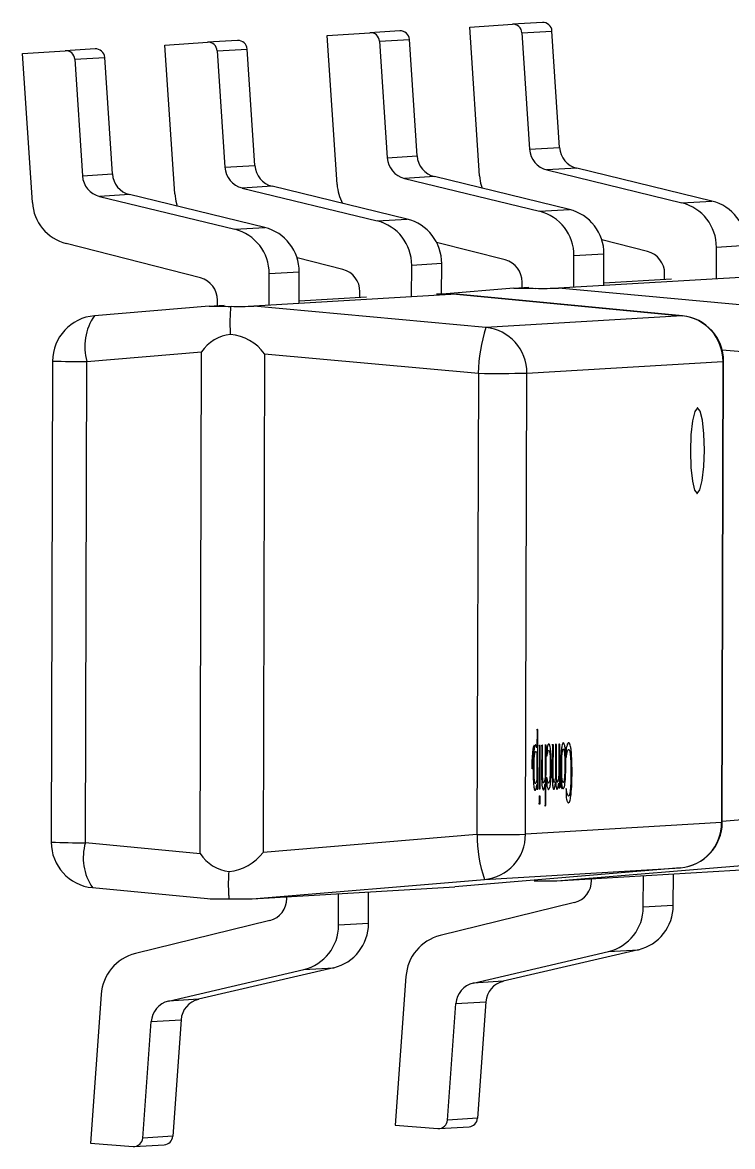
# Model space of a CAD drawing. Header units: millimetres. Extents: x -31.6 to 57.7, y -27.5 to 38.1.
# Drawn here: x -25.931 to -24.374, y -2.148 to 0.318 of the extents above; entities that cross this region are included whole.
import ezdxf

# ---------------------------------------------------------------- set-up
doc = ezdxf.new("R2010")
doc.units = ezdxf.units.MM

msp = doc.modelspace()

# ---------------------------------------------------------------- linework, layer by layer
at = {"color": 7, "linetype": 'Continuous', "lineweight": 25}
for p, q in [((-25.1038, 0.2996), (-25.1696, 0.2957)), ((-24.9507, 0.308), (-24.8572, 0.3142)), ((-24.9291, -0.0185), (-24.9507, 0.308)), ((-24.7914, 0.3181), (-24.8572, 0.3142)), ((-24.8362, 0.2956), (-24.7704, 0.2994)), ((-24.7535, 0.0438), (-24.7704, 0.2994)), ((-25.619, 0.2685), (-25.5255, 0.2747)), ((-25.4597, 0.2786), (-25.5255, 0.2747)), ((-25.2631, 0.2895), (-25.1696, 0.2957)), ((-25.2416, -0.037), (-25.2631, 0.2895)), ((-25.1486, 0.2771), (-25.0828, 0.281)), ((-25.1486, 0.2771), (-25.1317, 0.0214)), ((-25.066, 0.0253), (-25.0828, 0.281)), ((-24.8362, 0.2956), (-24.8193, 0.0399)), ((-25.9314, 0.25), (-25.8379, 0.2562)), ((-25.9098, -0.0765), (-25.9314, 0.25)), ((-25.7721, 0.2601), (-25.8379, 0.2562)), ((-25.5974, -0.0581), (-25.619, 0.2685)), ((-25.5045, 0.256), (-25.4387, 0.2599)), ((-25.5045, 0.256), (-25.4876, 0.0004)), ((-25.4218, 0.0043), (-25.4387, 0.2599)), ((-25.8169, 0.2375), (-25.7511, 0.2414)), ((-25.8169, 0.2375), (-25.8, -0.0181)), ((-25.7343, -0.0142), (-25.7511, 0.2414)), ((-25.1317, 0.0214), (-25.066, 0.0253)), ((-24.8193, 0.0399), (-24.7535, 0.0438)), ((-25.4876, 0.0004), (-25.4218, 0.0043)), ((-25.8, -0.0181), (-25.7343, -0.0142)), ((-25.0282, -0.02), (-25.094, -0.0239)), ((-25.094, -0.0239), (-24.7978, -0.096)), ((-24.732, -0.0921), (-25.0282, -0.02)), ((-24.7158, -0.0016), (-24.7815, -0.0054)), ((-24.7815, -0.0054), (-24.4853, -0.0776)), ((-24.4196, -0.0737), (-24.7158, -0.0016)), ((-25.3841, -0.0411), (-25.4498, -0.045)), ((-25.4498, -0.045), (-25.1536, -0.1171)), ((-25.0878, -0.1132), (-25.3841, -0.0411)), ((-25.6965, -0.0596), (-25.7623, -0.0634)), ((-25.7623, -0.0634), (-25.4661, -0.1356)), ((-25.4003, -0.1317), (-25.6965, -0.0596)), ((-24.4853, -0.0776), (-24.4196, -0.0737)), ((-24.7978, -0.096), (-24.732, -0.0921)), ((-25.1536, -0.1171), (-25.0878, -0.1132)), ((-25.4661, -0.1356), (-25.4003, -0.1317)), ((-25.5412, -0.2424), (-25.8355, -0.167)), ((-24.8729, -0.2028), (-25.0233, -0.1643)), ((-24.5605, -0.1844), (-24.6611, -0.1586)), ((-24.3438, -0.1714), (-24.4096, -0.1752)), ((-24.7222, -0.263), (-24.722, -0.1937)), ((-24.6562, -0.1898), (-24.722, -0.1937)), ((-24.6565, -0.2591), (-24.6562, -0.1898)), ((-24.4098, -0.2445), (-24.4096, -0.1752)), ((-25.2288, -0.2239), (-25.3294, -0.1981)), ((-25.0781, -0.284), (-25.0779, -0.2148)), ((-25.0121, -0.2109), (-25.0779, -0.2148)), ((-25.0123, -0.2801), (-25.0121, -0.2109)), ((-25.3905, -0.3025), (-25.3903, -0.2332)), ((-25.3245, -0.2294), (-25.3903, -0.2332)), ((-25.3247, -0.2986), (-25.3245, -0.2294)), ((-24.3111, -0.2386), (-24.7558, -0.2649)), ((-24.6564, -0.2528), (-24.5084, -0.244)), ((-24.5232, -0.2449), (-24.5232, -0.2331)), ((-24.8538, -0.2645), (-25.0111, -0.2777)), ((-24.8538, -0.2645), (-24.8209, -0.2625)), ((-24.8357, -0.2634), (-24.8356, -0.2515)), ((-24.2468, -0.3114), (-24.7558, -0.2649)), ((-25.504, -0.3029), (-25.5039, -0.2911)), ((-24.9794, -0.2782), (-25.424, -0.3045)), ((-25.3247, -0.2923), (-25.1767, -0.2836)), ((-25.1915, -0.2844), (-25.1915, -0.2726)), ((-24.9794, -0.2782), (-24.485, -0.3255)), ((-24.4844, -0.3255), (-24.9793, -0.2781)), ((-25.5221, -0.304), (-25.7736, -0.3252)), ((-25.5221, -0.304), (-25.4892, -0.302)), ((-24.9151, -0.3509), (-25.424, -0.3045)), ((-24.485, -0.3255), (-24.9151, -0.3509)), ((-24.4844, -0.3255), (-24.485, -0.3255)), ((-25.7903, -0.4258), (-25.5388, -0.4046)), ((-25.542, -1.5053), (-25.5388, -0.4046)), ((-25.4007, -0.4087), (-25.4039, -1.5024)), ((-25.4007, -0.4087), (-24.9317, -0.4515)), ((-24.3971, -0.3998), (-24.2635, -0.4119)), ((-25.8653, -0.4246), (-25.8684, -1.48)), ((-25.7934, -1.4812), (-25.7903, -0.4258)), ((-24.8253, -0.4509), (-24.3953, -0.4255)), ((-24.3953, -0.4255), (-24.3982, -1.4372)), ((-24.3969, -1.437), (-24.3939, -0.4253)), ((-24.3939, -0.4253), (-24.3953, -0.4255)), ((-24.9317, -0.4515), (-24.9347, -1.4632)), ((-24.8283, -1.4626), (-24.8253, -0.4509)), ((-24.4509, -0.5275), (-24.4519, -0.5275)), ((-24.4528, -0.7149), (-24.4518, -0.7149)), ((-24.8031, -1.2333), (-24.8041, -1.2333)), ((-24.8031, -1.2333), (-24.8032, -1.2732)), ((-24.801, -1.2332), (-24.8031, -1.2333)), ((-24.801, -1.2332), (-24.8019, -1.2332)), ((-24.8013, -1.3635), (-24.801, -1.2332)), ((-24.8063, -1.2667), (-24.8073, -1.2667)), ((-24.8062, -1.2667), (-24.8072, -1.2667)), ((-24.799, -1.2681), (-24.798, -1.2681)), ((-24.798, -1.2681), (-24.7983, -1.3634)), ((-24.7959, -1.2679), (-24.798, -1.2681)), ((-24.7959, -1.2679), (-24.7968, -1.2679)), ((-24.7961, -1.3632), (-24.7959, -1.2679)), ((-24.7938, -1.2678), (-24.7928, -1.2678)), ((-24.7928, -1.2678), (-24.793, -1.3296)), ((-24.7907, -1.2676), (-24.7928, -1.2678)), ((-24.7907, -1.2676), (-24.7917, -1.2676)), ((-24.7909, -1.322), (-24.7907, -1.2676)), ((-24.7851, -1.2673), (-24.7861, -1.2673)), ((-24.7851, -1.2673), (-24.7853, -1.3385)), ((-24.783, -1.2672), (-24.7851, -1.2673)), ((-24.783, -1.2672), (-24.784, -1.2672)), ((-24.7834, -1.3998), (-24.783, -1.2672)), ((-24.7811, -1.2724), (-24.7821, -1.2724)), ((-24.7811, -1.2724), (-24.7812, -1.2904)), ((-24.7794, -1.2673), (-24.7804, -1.2673)), ((-24.7784, -1.2647), (-24.7774, -1.2647)), ((-24.7773, -1.2647), (-24.7783, -1.2647)), ((-24.7694, -1.2664), (-24.7704, -1.2664)), ((-24.7694, -1.2664), (-24.7696, -1.3292)), ((-24.7673, -1.2663), (-24.7694, -1.2664)), ((-24.7683, -1.2662), (-24.7673, -1.2663)), ((-24.7675, -1.3214), (-24.7673, -1.2663)), ((-24.7623, -1.266), (-24.7633, -1.266)), ((-24.7623, -1.266), (-24.7625, -1.3287)), ((-24.7602, -1.2658), (-24.7623, -1.266)), ((-24.7602, -1.2658), (-24.7612, -1.2658)), ((-24.7604, -1.321), (-24.7602, -1.2658)), ((-24.7552, -1.2655), (-24.7562, -1.2655)), ((-24.7552, -1.2655), (-24.7554, -1.3368)), ((-24.7531, -1.2654), (-24.7552, -1.2655)), ((-24.7531, -1.2654), (-24.7541, -1.2654)), ((-24.7534, -1.3607), (-24.7531, -1.2654)), ((-24.7454, -1.2623), (-24.7463, -1.2623)), ((-24.7388, -1.2732), (-24.7397, -1.2732)), ((-24.7388, -1.2732), (-24.7388, -1.2934)), ((-24.7365, -1.2659), (-24.7375, -1.2659)), ((-24.7345, -1.262), (-24.7335, -1.262)), ((-24.8042, -1.2862), (-24.8032, -1.2862)), ((-24.8032, -1.2862), (-24.8034, -1.3403)), ((-24.7812, -1.2904), (-24.7821, -1.2904)), ((-24.7812, -1.2904), (-24.781, -1.2904)), ((-24.7388, -1.2934), (-24.7398, -1.2934)), ((-24.7388, -1.2934), (-24.7386, -1.2934)), ((-24.73, -1.289), (-24.731, -1.289)), ((-24.8127, -1.3191), (-24.8117, -1.3191)), ((-24.793, -1.3296), (-24.794, -1.3296)), ((-24.7739, -1.3141), (-24.7749, -1.3141)), ((-24.7696, -1.3292), (-24.7706, -1.3291)), ((-24.7625, -1.3287), (-24.7635, -1.3287)), ((-24.7521, -1.3129), (-24.7511, -1.3129)), ((-24.7431, -1.3124), (-24.7421, -1.3124)), ((-24.7286, -1.3273), (-24.7295, -1.3273)), ((-24.8044, -1.3403), (-24.8034, -1.3403)), ((-24.8034, -1.3537), (-24.8035, -1.3637)), ((-24.7853, -1.3385), (-24.7863, -1.3385)), ((-24.7854, -1.352), (-24.7855, -1.4)), ((-24.7813, -1.3392), (-24.7823, -1.3392)), ((-24.7812, -1.3392), (-24.7822, -1.3392)), ((-24.7813, -1.3392), (-24.7814, -1.3572)), ((-24.7812, -1.3392), (-24.7813, -1.3392)), ((-24.7687, -1.3562), (-24.7696, -1.3562)), ((-24.7625, -1.3369), (-24.7635, -1.3369)), ((-24.7554, -1.3368), (-24.7564, -1.3367)), ((-24.7555, -1.3503), (-24.7555, -1.3608)), ((-24.8073, -1.3666), (-24.8083, -1.3666)), ((-24.8035, -1.3637), (-24.8044, -1.3637)), ((-24.8035, -1.3637), (-24.8013, -1.3635)), ((-24.7994, -1.3792), (-24.7985, -1.3792)), ((-24.7983, -1.3634), (-24.7992, -1.3634)), ((-24.7961, -1.3791), (-24.7985, -1.3792)), ((-24.7985, -1.3792), (-24.7985, -1.3959)), ((-24.7983, -1.3634), (-24.7961, -1.3632)), ((-24.7961, -1.3791), (-24.797, -1.3791)), ((-24.7961, -1.3957), (-24.7961, -1.3791)), ((-24.7892, -1.3655), (-24.7902, -1.3655)), ((-24.7814, -1.3572), (-24.7823, -1.3572)), ((-24.7787, -1.3643), (-24.7777, -1.3643)), ((-24.7671, -1.3641), (-24.7661, -1.3641)), ((-24.76, -1.3637), (-24.759, -1.3637)), ((-24.7555, -1.3608), (-24.7565, -1.3608)), ((-24.7555, -1.3608), (-24.7534, -1.3607)), ((-24.7456, -1.3629), (-24.7466, -1.3629)), ((-24.739, -1.3627), (-24.74, -1.3627)), ((-24.7388, -1.3627), (-24.7398, -1.3627)), ((-24.739, -1.3627), (-24.7391, -1.3831)), ((-24.7388, -1.3627), (-24.739, -1.3627)), ((-24.7302, -1.3658), (-24.7311, -1.3658)), ((-24.7985, -1.3959), (-24.7995, -1.3959)), ((-24.7985, -1.3959), (-24.7961, -1.3957)), ((-24.7855, -1.4), (-24.7865, -1.4)), ((-24.7855, -1.4), (-24.7834, -1.3998)), ((-24.7391, -1.3831), (-24.7401, -1.3831)), ((-24.7369, -1.3904), (-24.7379, -1.3904)), ((-24.735, -1.3935), (-24.7341, -1.3935)), ((-24.2664, -1.4236), (-24.3969, -1.4345)), ((-24.3982, -1.4372), (-24.8283, -1.4626)), ((-24.3982, -1.4372), (-24.3969, -1.437)), ((-24.9347, -1.4632), (-25.4039, -1.5024)), ((-25.542, -1.5053), (-25.7934, -1.4812)), ((-24.7596, -1.5649), (-24.2503, -1.5223)), ((-24.4886, -1.5364), (-24.9832, -1.5781)), ((-24.9186, -1.5618), (-24.4886, -1.5364)), ((-24.7596, -1.5649), (-24.3149, -1.5386)), ((-24.5043, -1.619), (-24.5041, -1.5498)), ((-25.4279, -1.6044), (-24.9186, -1.5618)), ((-25.4279, -1.6044), (-24.9832, -1.5781)), ((-24.6833, -1.564), (-24.6833, -1.5604)), ((-24.57, -1.6229), (-24.5698, -1.5537)), ((-25.778, -1.5798), (-25.526, -1.6039)), ((-25.7773, -1.5799), (-25.778, -1.5798)), ((-25.3516, -1.6035), (-25.3516, -1.5999)), ((-25.2383, -1.6624), (-25.2381, -1.5932)), ((-25.1726, -1.6585), (-25.1724, -1.5893)), ((-24.7209, -1.6124), (-25.0156, -1.685)), ((-24.5043, -1.619), (-24.57, -1.6229)), ((-25.3892, -1.6519), (-25.6839, -1.7245)), ((-25.1726, -1.6585), (-25.2383, -1.6624)), ((-24.943, -1.7892), (-24.6464, -1.7199)), ((-24.5806, -1.716), (-24.8772, -1.7853)), ((-24.6464, -1.7199), (-24.5806, -1.716)), ((-25.6113, -1.8287), (-25.3147, -1.7594)), ((-25.2489, -1.7555), (-25.5455, -1.8248)), ((-25.3147, -1.7594), (-25.2489, -1.7555)), ((-25.0905, -1.7748), (-25.114, -2.1011)), ((-24.8772, -1.7853), (-24.943, -1.7892)), ((-25.7588, -1.8143), (-25.7823, -2.1406)), ((-25.5455, -1.8248), (-25.6113, -1.8287)), ((-24.9994, -2.0897), (-24.981, -1.8342)), ((-24.981, -1.8342), (-24.9152, -1.8303)), ((-24.9152, -1.8303), (-24.9336, -2.0858)), ((-25.6677, -2.1292), (-25.6493, -1.8737)), ((-25.6493, -1.8737), (-25.5835, -1.8699)), ((-25.5835, -1.8699), (-25.6019, -2.1253)), ((-24.9336, -2.0858), (-24.9994, -2.0897)), ((-25.114, -2.1011), (-25.0205, -2.1081)), ((-25.0179, -2.1082), (-24.9521, -2.1043)), ((-25.7823, -2.1406), (-25.6888, -2.1477)), ((-25.6862, -2.1477), (-25.6204, -2.1438)), ((-25.6019, -2.1253), (-25.6677, -2.1292))]:
    msp.add_line(p, q, dxfattribs=at)
at = {"color": 7, "linetype": 'Continuous', "lineweight": 25, "flags": 128}
for points in [[(-24.9291, -0.0185), (-24.9269, -0.0341), (-24.9236, -0.0455)], [(-25.5974, -0.0581), (-25.5952, -0.0736), (-25.5919, -0.085)], [(-24.4516, -0.7149), (-24.4457, -0.7074), (-24.4407, -0.6868), (-24.4372, -0.6562), (-24.4359, -0.6203), (-24.437, -0.5845), (-24.4403, -0.5543), (-24.4452, -0.5343), (-24.4511, -0.5275), (-24.457, -0.535), (-24.4621, -0.5556), (-24.4655, -0.5862), (-24.4668, -0.6221), (-24.4657, -0.6579), (-24.4624, -0.6881), (-24.4575, -0.7081), (-24.4516, -0.7149)]]:
    msp.add_lwpolyline(points, dxfattribs=at)
at = {"color": 7, "linetype": 'Continuous', "lineweight": 25}
for centre, radius, start, end in [((-25.1027, 0.2798), 0.0199, 3.3833, 93.3926), ((-24.856, 0.2944), 0.0199, 3.3833, 93.3926), ((-24.7902, 0.2983), 0.0199, 3.3833, 93.3926), ((-25.5243, 0.2549), 0.0199, 3.3833, 93.3926), ((-25.4585, 0.2587), 0.0199, 3.3833, 93.3926), ((-25.1684, 0.2759), 0.0199, 3.3833, 93.3926), ((-25.8367, 0.2364), 0.0199, 3.3833, 93.3926), ((-25.771, 0.2403), 0.0199, 3.3833, 93.3926), ((-25.0162, 0.0284), 0.0499, 183.535, 256.0305), ((-24.7695, 0.043), 0.0499, 183.535, 256.0305), ((-24.7037, 0.0469), 0.0499, 183.535, 256.0305), ((-25.4378, 0.0035), 0.0499, 183.535, 256.0305), ((-25.372, 0.0074), 0.0499, 183.535, 256.0305), ((-25.0819, 0.0245), 0.0499, 183.535, 256.0305), ((-25.7502, -0.015), 0.0499, 183.535, 256.0305), ((-25.6844, -0.0111), 0.0499, 183.535, 256.0305), ((-25.1406, -0.0304), 0.1011, 183.7626, 208.5525), ((-24.4437, -0.1706), 0.0999, 359.5803, 76.0028), ((-25.8102, -0.0704), 0.0998, 183.5405, 255.3417), ((-24.8219, -0.193), 0.0999, 359.5803, 76.0028), ((-24.7562, -0.1891), 0.0999, 359.5803, 76.0028), ((-24.5095, -0.1745), 0.0999, 359.5803, 76.0028), ((-25.1778, -0.214), 0.0999, 359.5803, 76.0028), ((-25.112, -0.2101), 0.0999, 359.5803, 76.0028), ((-25.4902, -0.2325), 0.0999, 359.5803, 76.0028), ((-25.4245, -0.2286), 0.0999, 359.5803, 76.0028), ((-24.5732, -0.2327), 0.05, 359.5861, 75.3144), ((-24.8856, -0.2512), 0.05, 359.5861, 75.3144), ((-25.5539, -0.2907), 0.05, 359.5861, 75.3144), ((-25.2415, -0.2722), 0.05, 359.5861, 75.3144), ((-24.8012, 2.0413), 2.3064, 268.6926, 269.8882), ((-24.7885, 3.5691), 3.8342, 269.7428, 270.489), ((-25.0265, -2.2581), 1.9804, 88.6367, 89.9036), ((-25.4695, 2.0018), 2.3064, 268.6926, 269.8882), ((-25.4568, 3.5296), 3.8342, 269.7428, 270.489), ((-25.7653, -0.4249), 0.1, 94.8223, 179.8311), ((-25.6762, -0.393), 0.1187, 145.158, 196.0156), ((-24.4949, -0.4246), 0.0997, 359.5074, 84.2875), ((-24.4939, -0.425), 0.1, 359.8311, 84.5364), ((-25.4653, -0.4541), 0.0886, 96.218, 145.9815), ((-25.4856, -0.4705), 0.105, 36.0441, 84.1648), ((-24.5724, -0.4594), 0.3595, 162.4337, 178.7399), ((-24.925, -0.4501), 0.0997, 359.5074, 84.2875), ((-25.8048, 0.9852), 1.411, 267.5421, 270.5892), ((-24.8975, 3.2281), 3.6798, 269.4665, 271.1236), ((-24.4975, -1.4375), 0.0993, 275.159, 0.1927), ((-24.4969, -1.4367), 0.1, 274.8223, 359.8311), ((-24.9005, 2.2164), 3.6798, 269.4665, 271.1236), ((-24.6076, -1.4605), 0.3271, 180.4744, 198.051), ((-24.9276, -1.4629), 0.0993, 275.159, 0.1927), ((-25.7684, -1.4803), 0.1, 179.8311, 264.5364), ((-25.8079, -0.0703), 1.411, 267.5421, 270.5892), ((-25.6824, -1.5143), 0.1158, 163.3868, 214.4291), ((-25.488, -1.4403), 0.1045, 275.2742, 323.5426), ((-25.4679, -1.456), 0.089, 213.6141, 263.2223), ((-24.7923, 2.2692), 3.8342, 269.7428, 270.489), ((-24.7331, -1.5641), 0.0498, 284.1606, 0.1157), ((-25.4733, 0.7019), 2.3064, 268.6926, 269.8882), ((-25.4606, 2.2297), 3.8342, 269.7428, 270.489), ((-25.4014, -1.6036), 0.0498, 284.1606, 0.1157), ((-24.6696, -1.6231), 0.0995, 283.4699, 0.1214), ((-24.6038, -1.6192), 0.0995, 283.4699, 0.1214), ((-25.3378, -1.6626), 0.0995, 283.4699, 0.1214), ((-25.2721, -1.6587), 0.0995, 283.4699, 0.1214), ((-24.9913, -1.7814), 0.0994, 104.1296, 176.1516), ((-25.6596, -1.8209), 0.0994, 104.1296, 176.1516), ((-24.9314, -1.8375), 0.0497, 103.4386, 176.157), ((-24.8657, -1.8337), 0.0497, 103.4386, 176.157), ((-25.5997, -1.8771), 0.0497, 103.4386, 176.157), ((-25.534, -1.8732), 0.0497, 103.4386, 176.157), ((-25.0191, -2.0884), 0.0198, 266.0266, 356.2993), ((-24.9534, -2.0845), 0.0198, 273.6808, 356.2679), ((-25.6874, -2.1279), 0.0198, 266.0266, 356.2993), ((-25.6217, -2.124), 0.0198, 273.6808, 356.2679)]:
    msp.add_arc(centre, radius, start, end, dxfattribs=at)
for points, knots in [([(-25.4749, -0.366), (-25.4753, -0.3581), (-25.4759, -0.3442), (-25.4756, -0.3265), (-25.4748, -0.3128), (-25.4743, -0.3072), (-25.474, -0.3046)], [0, 0, 0, 0, 0.281095, 0.496514, 0.761315, 1, 1, 1, 1]), ([(-24.8137, -1.3191), (-24.8136, -1.3111), (-24.8134, -1.2965), (-24.8121, -1.2792), (-24.8102, -1.2685), (-24.8089, -1.2673), (-24.8083, -1.2667)], [0, 0, 0, 0, 0.353736, 0.642113, 0.827563, 1, 1, 1, 1]), ([(-24.8063, -1.2667), (-24.8068, -1.2671), (-24.8079, -1.2679), (-24.8094, -1.2748), (-24.8107, -1.2855), (-24.8115, -1.3008), (-24.8117, -1.3127), (-24.8117, -1.3191)], [0, 0, 0, 0, 0.146586, 0.29815, 0.475761, 0.715828, 1, 1, 1, 1]), ([(-24.8095, -1.3171), (-24.8095, -1.3119), (-24.8094, -1.3028), (-24.8088, -1.2922), (-24.8081, -1.2863), (-24.8075, -1.2833), (-24.8067, -1.2814), (-24.8062, -1.2812), (-24.806, -1.2811)], [0, 0, 0, 0, 0.334124, 0.592774, 0.701296, 0.800484, 0.897509, 1, 1, 1, 1]), ([(-24.8032, -1.2732), (-24.8037, -1.2711), (-24.8046, -1.2673), (-24.8058, -1.2669), (-24.8063, -1.2667)], [0, 0, 0, 0, 0.556109, 1, 1, 1, 1]), ([(-24.806, -1.2811), (-24.8055, -1.2813), (-24.8045, -1.2817), (-24.8036, -1.2847), (-24.8032, -1.2862)], [0, 0, 0, 0, 0.515614, 1, 1, 1, 1]), ([(-24.7794, -1.2673), (-24.7798, -1.2681), (-24.7803, -1.2697), (-24.7809, -1.2716), (-24.7811, -1.2724)], [0, 0, 0, 0, 0.576352, 1, 1, 1, 1]), ([(-24.781, -1.2904), (-24.7804, -1.2868), (-24.7794, -1.2806), (-24.778, -1.2793), (-24.7774, -1.2787)], [0, 0, 0, 0, 0.572939, 1, 1, 1, 1]), ([(-24.7774, -1.2647), (-24.7778, -1.2648), (-24.7785, -1.2651), (-24.7792, -1.2666), (-24.7794, -1.2673)], [0, 0, 0, 0, 0.571999, 1, 1, 1, 1]), ([(-24.7732, -1.2767), (-24.7735, -1.2746), (-24.7741, -1.2705), (-24.7755, -1.2657), (-24.7767, -1.2651), (-24.7774, -1.2647)], [0, 0, 0, 0, 0.2841362, 0.5577912, 1, 1, 1, 1]), ([(-24.7774, -1.2787), (-24.7771, -1.2788), (-24.7766, -1.2789), (-24.7758, -1.2808), (-24.7752, -1.2838), (-24.7745, -1.2897), (-24.7739, -1.3), (-24.7739, -1.3091), (-24.7739, -1.3141)], [0, 0, 0, 0, 0.105913, 0.206213, 0.308556, 0.420177, 0.678669, 1, 1, 1, 1]), ([(-24.7717, -1.3139), (-24.7717, -1.3057), (-24.7717, -1.2923), (-24.7728, -1.281), (-24.7732, -1.2767)], [0, 0, 0, 0, 0.62155, 1, 1, 1, 1]), ([(-24.7454, -1.2623), (-24.746, -1.2626), (-24.7471, -1.2633), (-24.7487, -1.2696), (-24.75, -1.2798), (-24.7509, -1.2949), (-24.751, -1.3065), (-24.7511, -1.3129)], [0, 0, 0, 0, 0.159509, 0.31418, 0.48518, 0.717663, 1, 1, 1, 1]), ([(-24.7489, -1.3128), (-24.7489, -1.3074), (-24.7488, -1.298), (-24.7482, -1.2872), (-24.7475, -1.2813), (-24.7469, -1.2783), (-24.7462, -1.2764), (-24.7457, -1.2762), (-24.7454, -1.2761)], [0, 0, 0, 0, 0.3431602, 0.6016861, 0.7079367, 0.804931, 0.8997664, 1, 1, 1, 1]), ([(-24.7399, -1.3123), (-24.7399, -1.3045), (-24.74, -1.2904), (-24.7413, -1.2735), (-24.7432, -1.2635), (-24.7446, -1.2627), (-24.7454, -1.2623)], [0, 0, 0, 0, 0.3422635, 0.6211351, 0.8093405, 1, 1, 1, 1]), ([(-24.7454, -1.2761), (-24.7451, -1.2762), (-24.7446, -1.2763), (-24.7439, -1.2781), (-24.7433, -1.2811), (-24.7426, -1.287), (-24.7421, -1.2978), (-24.7421, -1.3071), (-24.7421, -1.3124)], [0, 0, 0, 0, 0.101139, 0.196776, 0.294667, 0.402079, 0.661192, 1, 1, 1, 1]), ([(-24.7365, -1.2659), (-24.737, -1.2671), (-24.7377, -1.2693), (-24.7384, -1.272), (-24.7388, -1.2732)], [0, 0, 0, 0, 0.576812, 1, 1, 1, 1]), ([(-24.7368, -1.2831), (-24.7363, -1.2811), (-24.7353, -1.2775), (-24.7341, -1.2769), (-24.7336, -1.2766)], [0, 0, 0, 0, 0.533279, 1, 1, 1, 1]), ([(-24.7335, -1.262), (-24.7341, -1.2622), (-24.7352, -1.2625), (-24.7361, -1.2649), (-24.7365, -1.2659)], [0, 0, 0, 0, 0.581677, 1, 1, 1, 1]), ([(-24.7336, -1.2766), (-24.7332, -1.2768), (-24.7324, -1.2771), (-24.7311, -1.2809), (-24.7304, -1.2859), (-24.73, -1.289)], [0, 0, 0, 0, 0.265578, 0.538034, 1, 1, 1, 1]), ([(-24.7282, -1.2783), (-24.7286, -1.2755), (-24.7293, -1.2701), (-24.7311, -1.2634), (-24.7326, -1.2625), (-24.7335, -1.262)], [0, 0, 0, 0, 0.289009, 0.563351, 1, 1, 1, 1]), ([(-24.7263, -1.3272), (-24.7263, -1.3165), (-24.7263, -1.2991), (-24.7277, -1.2841), (-24.7282, -1.2783)], [0, 0, 0, 0, 0.616517, 1, 1, 1, 1]), ([(-24.7386, -1.2934), (-24.7384, -1.2915), (-24.7378, -1.2877), (-24.7372, -1.2846), (-24.7368, -1.2831)], [0, 0, 0, 0, 0.491511, 1, 1, 1, 1]), ([(-24.73, -1.289), (-24.7295, -1.295), (-24.7286, -1.307), (-24.7286, -1.3205), (-24.7286, -1.3273)], [0, 0, 0, 0, 0.4924262, 1, 1, 1, 1]), ([(-24.8117, -1.3191), (-24.8117, -1.3257), (-24.8116, -1.3376), (-24.8109, -1.3514), (-24.81, -1.3595), (-24.8092, -1.3636), (-24.8083, -1.3662), (-24.8076, -1.3664), (-24.8073, -1.3666)], [0, 0, 0, 0, 0.321199, 0.584466, 0.697891, 0.799783, 0.897679, 1, 1, 1, 1]), ([(-24.8067, -1.3513), (-24.807, -1.3512), (-24.8074, -1.3511), (-24.8081, -1.3493), (-24.8086, -1.3464), (-24.8091, -1.3406), (-24.8095, -1.3306), (-24.8095, -1.322), (-24.8095, -1.3171)], [0, 0, 0, 0, 0.1011514, 0.1952298, 0.2915581, 0.3988744, 0.6613546, 1, 1, 1, 1]), ([(-24.793, -1.3296), (-24.793, -1.3336), (-24.793, -1.341), (-24.7926, -1.3509), (-24.7919, -1.3589), (-24.7907, -1.3647), (-24.7897, -1.3652), (-24.7892, -1.3655)], [0, 0, 0, 0, 0.247581, 0.453935, 0.629835, 0.812346, 1, 1, 1, 1]), ([(-24.7906, -1.3433), (-24.7907, -1.3398), (-24.7909, -1.3328), (-24.7909, -1.3256), (-24.7909, -1.322)], [0, 0, 0, 0, 0.494183, 1, 1, 1, 1]), ([(-24.7739, -1.3141), (-24.7739, -1.318), (-24.774, -1.3252), (-24.7744, -1.3351), (-24.7751, -1.3431), (-24.7762, -1.3492), (-24.7771, -1.3499), (-24.7776, -1.3503)], [0, 0, 0, 0, 0.251272, 0.462639, 0.643675, 0.824609, 1, 1, 1, 1]), ([(-24.7734, -1.3511), (-24.7729, -1.3453), (-24.7718, -1.3337), (-24.7717, -1.3206), (-24.7717, -1.3139)], [0, 0, 0, 0, 0.495612, 1, 1, 1, 1]), ([(-24.7696, -1.3292), (-24.7696, -1.3352), (-24.7696, -1.3448), (-24.7689, -1.3531), (-24.7687, -1.3562)], [0, 0, 0, 0, 0.6362457, 1, 1, 1, 1]), ([(-24.7672, -1.3423), (-24.7673, -1.3409), (-24.7674, -1.3376), (-24.7675, -1.3306), (-24.7675, -1.325), (-24.7675, -1.3214)], [0, 0, 0, 0, 0.2085419, 0.4856574, 1, 1, 1, 1]), ([(-24.7625, -1.3287), (-24.7625, -1.3305), (-24.7625, -1.3332), (-24.7625, -1.3359), (-24.7625, -1.3369)], [0, 0, 0, 0, 0.633829, 1, 1, 1, 1]), ([(-24.7601, -1.3419), (-24.7602, -1.3405), (-24.7603, -1.3372), (-24.7604, -1.3302), (-24.7604, -1.3246), (-24.7604, -1.321)], [0, 0, 0, 0, 0.208542, 0.485657, 1, 1, 1, 1]), ([(-24.7476, -1.3629), (-24.7482, -1.3626), (-24.7494, -1.3621), (-24.7509, -1.356), (-24.7522, -1.3458), (-24.753, -1.3309), (-24.753, -1.3193), (-24.7531, -1.3129)], [0, 0, 0, 0, 0.159581, 0.31447, 0.48591, 0.718458, 1, 1, 1, 1]), ([(-24.7511, -1.3129), (-24.7511, -1.3184), (-24.751, -1.3286), (-24.7505, -1.3424), (-24.7494, -1.3535), (-24.7478, -1.3617), (-24.7464, -1.3625), (-24.7456, -1.3629)], [0, 0, 0, 0, 0.242652, 0.448218, 0.627682, 0.813404, 1, 1, 1, 1]), ([(-24.7456, -1.3491), (-24.7459, -1.3491), (-24.7464, -1.3489), (-24.7471, -1.3471), (-24.7477, -1.3442), (-24.7484, -1.3384), (-24.7489, -1.3276), (-24.7489, -1.3182), (-24.7489, -1.3128)], [0, 0, 0, 0, 0.100929, 0.195887, 0.29234, 0.397434, 0.654722, 1, 1, 1, 1]), ([(-24.7456, -1.3629), (-24.7451, -1.3626), (-24.7439, -1.3618), (-24.7423, -1.3555), (-24.741, -1.3453), (-24.7401, -1.3303), (-24.74, -1.3186), (-24.7399, -1.3123)], [0, 0, 0, 0, 0.1589033, 0.3140782, 0.4864702, 0.7193144, 1, 1, 1, 1]), ([(-24.7421, -1.3124), (-24.7421, -1.3178), (-24.7422, -1.3272), (-24.7428, -1.3381), (-24.7435, -1.344), (-24.7441, -1.347), (-24.7448, -1.3488), (-24.7453, -1.349), (-24.7456, -1.3491)], [0, 0, 0, 0, 0.344916, 0.602193, 0.707459, 0.804073, 0.899115, 1, 1, 1, 1]), ([(-24.7286, -1.3273), (-24.7286, -1.3357), (-24.7287, -1.3492), (-24.7298, -1.3612), (-24.7302, -1.3658)], [0, 0, 0, 0, 0.616675, 1, 1, 1, 1]), ([(-24.7285, -1.3757), (-24.7278, -1.368), (-24.7264, -1.3528), (-24.7263, -1.3357), (-24.7263, -1.3272)], [0, 0, 0, 0, 0.505614, 1, 1, 1, 1]), ([(-24.8073, -1.3666), (-24.8069, -1.3663), (-24.8061, -1.3659), (-24.8047, -1.3614), (-24.8039, -1.3566), (-24.8034, -1.3537)], [0, 0, 0, 0, 0.271818, 0.548146, 1, 1, 1, 1]), ([(-24.8034, -1.3403), (-24.8039, -1.3437), (-24.8049, -1.3494), (-24.8062, -1.3507), (-24.8067, -1.3513)], [0, 0, 0, 0, 0.588639, 1, 1, 1, 1]), ([(-24.7886, -1.3502), (-24.7889, -1.3502), (-24.7894, -1.3501), (-24.7899, -1.3485), (-24.7903, -1.3461), (-24.7905, -1.3442), (-24.7906, -1.3433)], [0, 0, 0, 0, 0.323525, 0.583636, 0.782221, 1, 1, 1, 1]), ([(-24.7892, -1.3655), (-24.7888, -1.3653), (-24.7881, -1.3648), (-24.7867, -1.3603), (-24.7859, -1.3553), (-24.7854, -1.352)], [0, 0, 0, 0, 0.250796, 0.5100913, 1, 1, 1, 1]), ([(-24.7853, -1.3385), (-24.7859, -1.3419), (-24.7867, -1.3464), (-24.7879, -1.3498), (-24.7884, -1.3501), (-24.7886, -1.3502)], [0, 0, 0, 0, 0.61394, 0.817034, 1, 1, 1, 1]), ([(-24.7798, -1.3462), (-24.7801, -1.3449), (-24.7806, -1.3428), (-24.781, -1.3402), (-24.7812, -1.3392)], [0, 0, 0, 0, 0.6295169, 1, 1, 1, 1]), ([(-24.7776, -1.3503), (-24.778, -1.35), (-24.7788, -1.3494), (-24.7795, -1.3472), (-24.7798, -1.3462)], [0, 0, 0, 0, 0.570715, 1, 1, 1, 1]), ([(-24.7777, -1.3643), (-24.7772, -1.3641), (-24.7763, -1.3636), (-24.7747, -1.3597), (-24.7739, -1.3544), (-24.7734, -1.3511)], [0, 0, 0, 0, 0.282355, 0.561049, 1, 1, 1, 1]), ([(-24.7687, -1.3562), (-24.7685, -1.3576), (-24.7681, -1.3603), (-24.7672, -1.3635), (-24.7665, -1.3639), (-24.7661, -1.3641)], [0, 0, 0, 0, 0.295447, 0.567291, 1, 1, 1, 1]), ([(-24.7655, -1.3489), (-24.7657, -1.3488), (-24.7661, -1.3487), (-24.7667, -1.3472), (-24.767, -1.3449), (-24.7671, -1.3432), (-24.7672, -1.3423)], [0, 0, 0, 0, 0.313104, 0.57244, 0.775172, 1, 1, 1, 1]), ([(-24.7661, -1.3641), (-24.7657, -1.3639), (-24.7649, -1.3633), (-24.7635, -1.3575), (-24.7627, -1.3515), (-24.7622, -1.3474)], [0, 0, 0, 0, 0.239318, 0.492712, 1, 1, 1, 1]), ([(-24.7625, -1.3369), (-24.763, -1.3404), (-24.7637, -1.345), (-24.7648, -1.3484), (-24.7653, -1.3487), (-24.7655, -1.3489)], [0, 0, 0, 0, 0.641154, 0.832809, 1, 1, 1, 1]), ([(-24.7622, -1.3474), (-24.762, -1.3503), (-24.7617, -1.3556), (-24.7608, -1.3608), (-24.7599, -1.3634), (-24.7593, -1.3636), (-24.759, -1.3637)], [0, 0, 0, 0, 0.3274138, 0.5975663, 0.796402, 1, 1, 1, 1]), ([(-24.7584, -1.3484), (-24.7586, -1.3484), (-24.759, -1.3483), (-24.7596, -1.3468), (-24.7599, -1.3445), (-24.76, -1.3428), (-24.7601, -1.3419)], [0, 0, 0, 0, 0.313104, 0.57244, 0.775172, 1, 1, 1, 1]), ([(-24.759, -1.3637), (-24.7586, -1.3635), (-24.7579, -1.363), (-24.7566, -1.3584), (-24.7559, -1.3535), (-24.7555, -1.3503)], [0, 0, 0, 0, 0.252899, 0.510858, 1, 1, 1, 1]), ([(-24.7554, -1.3368), (-24.756, -1.3401), (-24.7566, -1.3445), (-24.7577, -1.348), (-24.7582, -1.3483), (-24.7584, -1.3484)], [0, 0, 0, 0, 0.622103, 0.822626, 1, 1, 1, 1]), ([(-24.7814, -1.3572), (-24.7807, -1.3594), (-24.7796, -1.3633), (-24.7783, -1.364), (-24.7777, -1.3643)], [0, 0, 0, 0, 0.545961, 1, 1, 1, 1]), ([(-24.737, -1.3732), (-24.7374, -1.3712), (-24.7381, -1.3681), (-24.7386, -1.3642), (-24.7388, -1.3627)], [0, 0, 0, 0, 0.629317, 1, 1, 1, 1]), ([(-24.7339, -1.3791), (-24.7345, -1.3788), (-24.7357, -1.3782), (-24.7366, -1.3747), (-24.737, -1.3732)], [0, 0, 0, 0, 0.585054, 1, 1, 1, 1]), ([(-24.734, -1.3935), (-24.7334, -1.3932), (-24.7322, -1.3926), (-24.7302, -1.3873), (-24.7291, -1.3801), (-24.7285, -1.3757)], [0, 0, 0, 0, 0.283843, 0.556162, 1, 1, 1, 1]), ([(-24.7302, -1.3658), (-24.7304, -1.368), (-24.731, -1.3722), (-24.7322, -1.3776), (-24.7333, -1.3785), (-24.7339, -1.3791)], [0, 0, 0, 0, 0.303059, 0.58406, 1, 1, 1, 1]), ([(-24.7391, -1.3831), (-24.7387, -1.3847), (-24.738, -1.3875), (-24.7372, -1.3895), (-24.7369, -1.3904)], [0, 0, 0, 0, 0.57535, 1, 1, 1, 1]), ([(-24.7369, -1.3904), (-24.7364, -1.3914), (-24.7354, -1.3932), (-24.7344, -1.3934), (-24.734, -1.3935)], [0, 0, 0, 0, 0.534305, 1, 1, 1, 1]), ([(-25.4778, -1.6045), (-25.4781, -1.602), (-25.4786, -1.5967), (-25.4793, -1.5834), (-25.4795, -1.566), (-25.4788, -1.5522), (-25.4784, -1.5444)], [0, 0, 0, 0, 0.239299, 0.503811, 0.718741, 1, 1, 1, 1])]:
    msp.add_open_spline(points, degree=3, knots=knots, dxfattribs=at)

doc.saveas('drawing.dxf')
